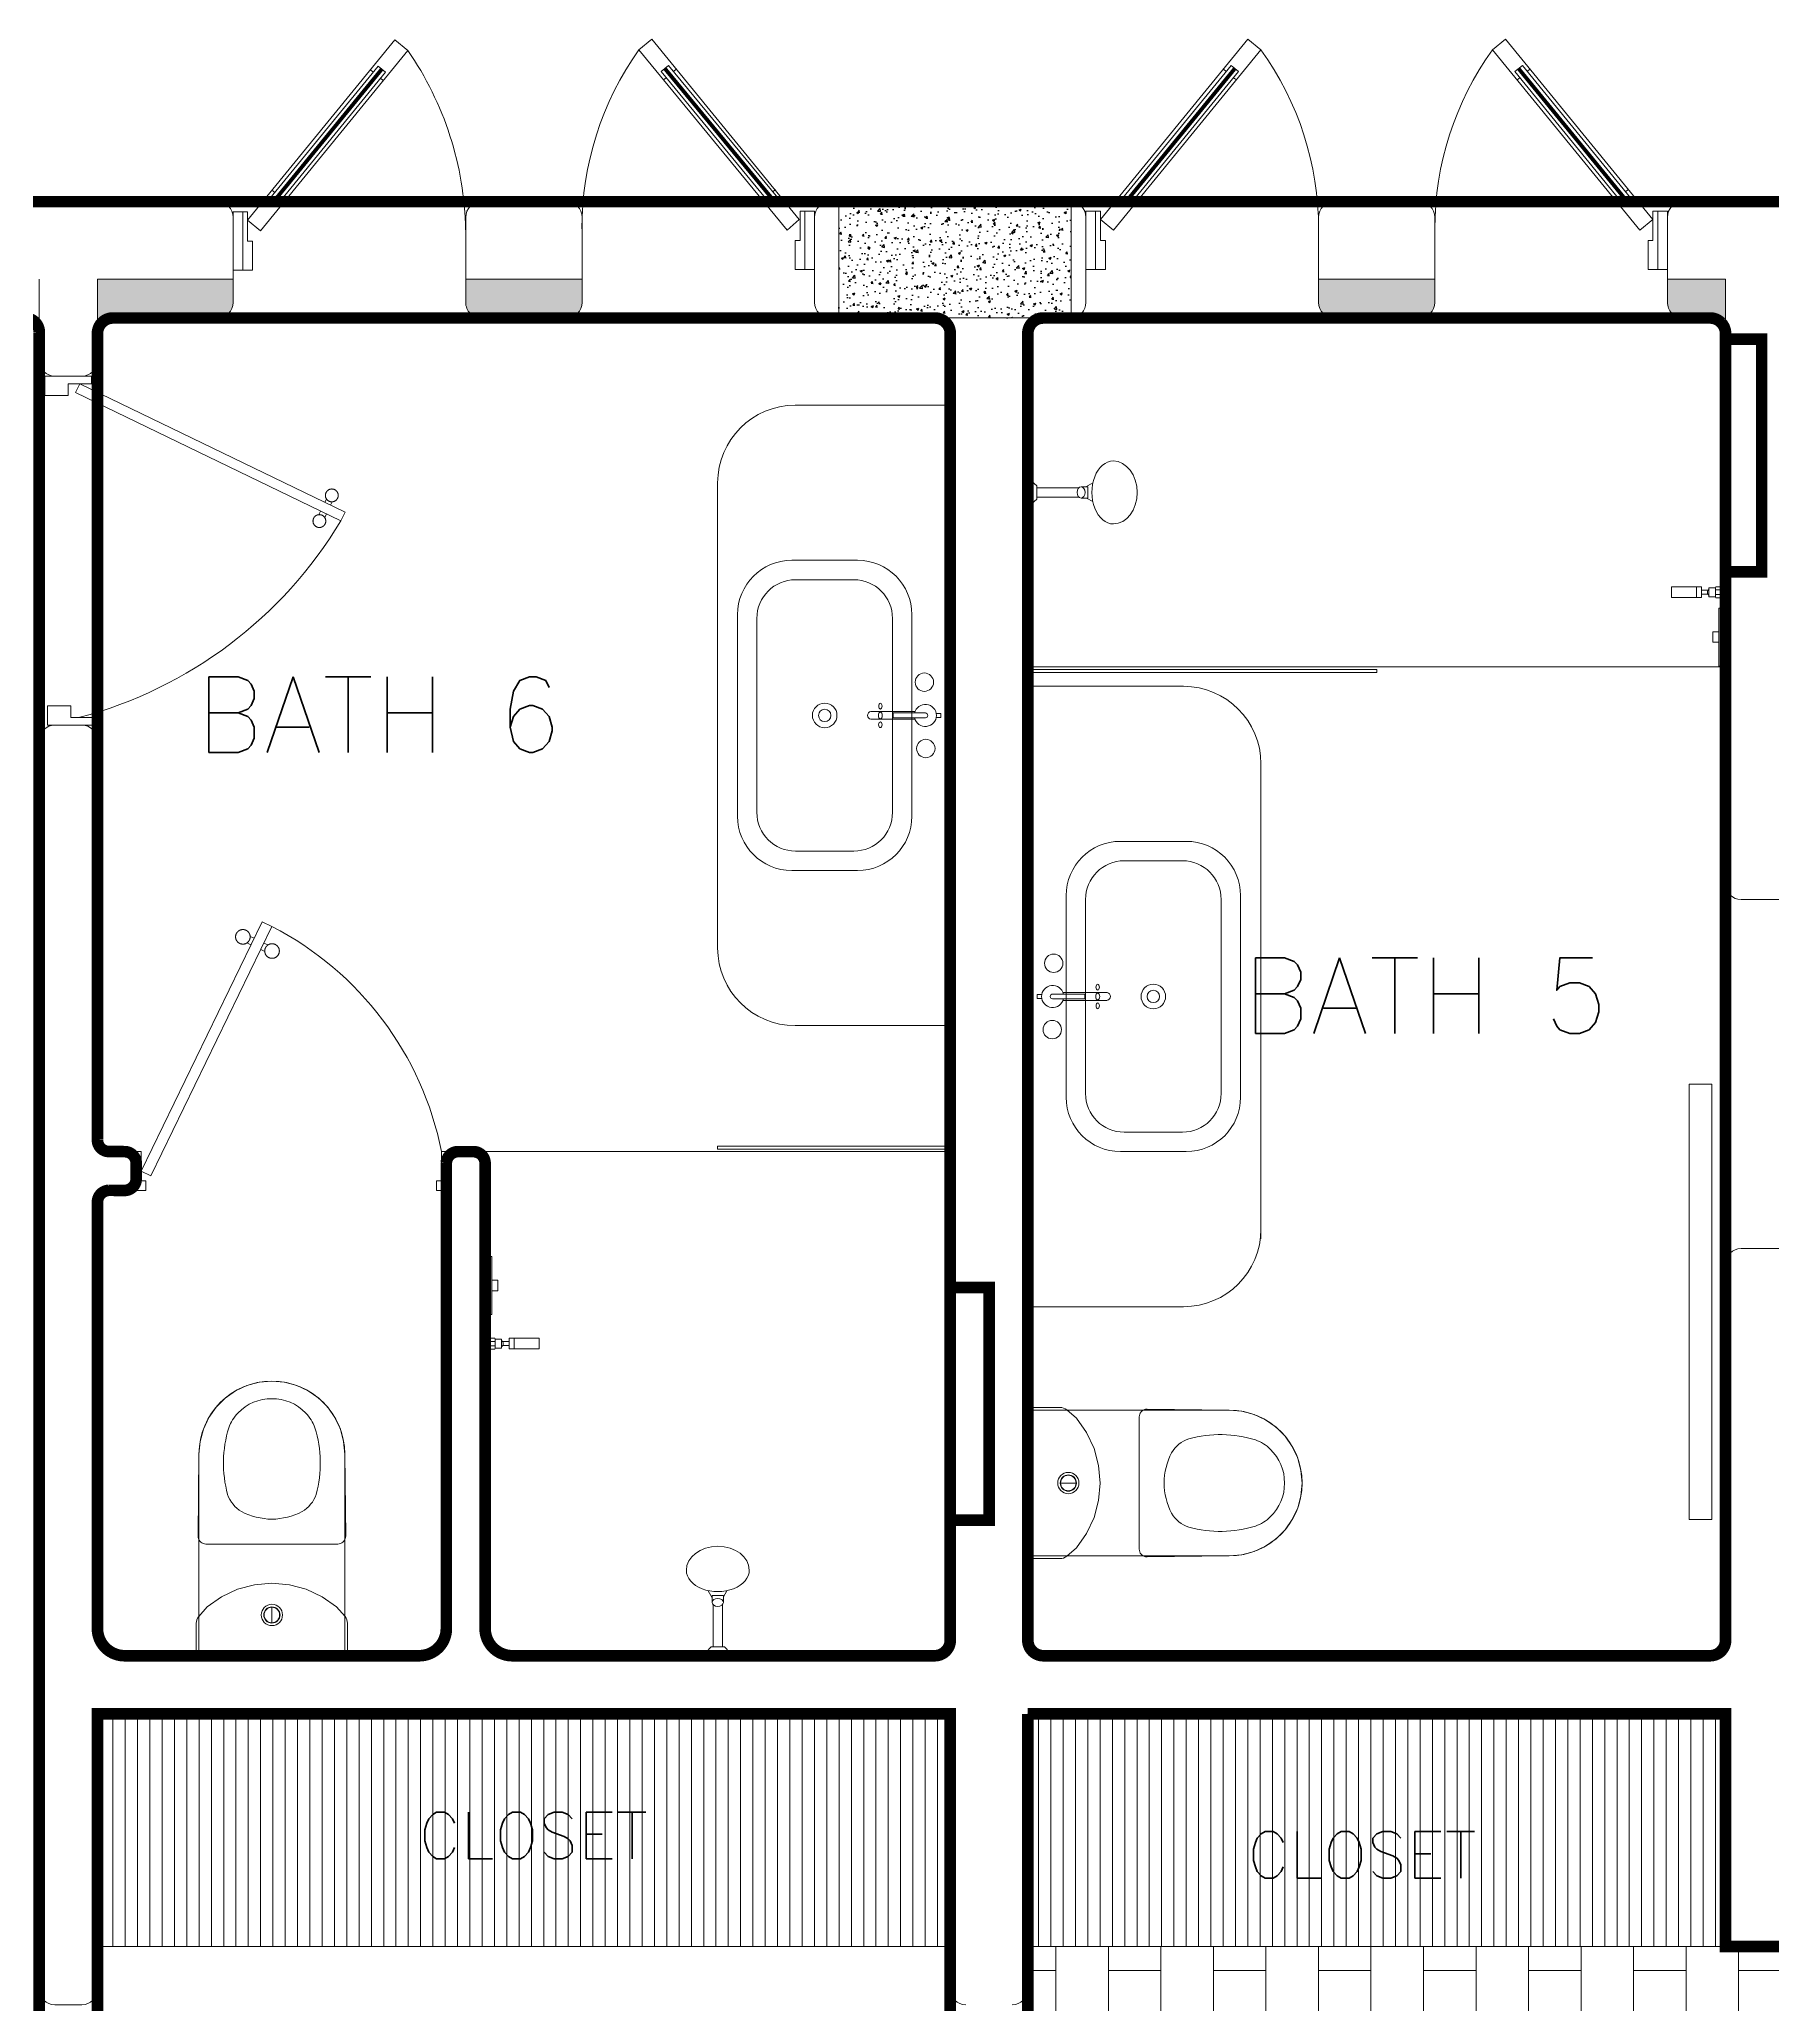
# Model space of a CAD drawing. Header units: metres. Extents: x 14 to 11050, y -346 to 476.
# Drawn here: x 131.57 to 136.04, y -200.08 to -195.01 of the extents above; entities that cross this region are included whole.
import ezdxf

# ---------------------------------------------------------------- set-up
doc = ezdxf.new("R2010")
doc.units = ezdxf.units.M
for name, pattern in [('0', [0]), ('CONTINU', [0]), ('HIDDEN2', [0.1875, 0.125, -0.0625])]:
    doc.linetypes.add(name, pattern=pattern)
doc.layers.get('0').update_dxf_attribs({"color": 250, "linetype": '0', "lineweight": 20})
for name, color, linetype, lineweight in [('A-DOOR', 35, 'Continuous', 5), ('A-WALL', 250, 'Continuous', 20), ('baños', 140, 'Continuous', 0), ('closets', 253, 'Continuous', 0), ('Columnas', 7, 'Continuous', 18), ('piscina', 131, 'Continuous', 0), ('piso', 253, 'Continuous', 0), ('SE-3', 253, 'Continuous', 5), ('textos', 7, 'Continuous', 0)]:
    doc.layers.add(name, color=color, linetype=linetype, lineweight=lineweight)
doc.layers.add('HATCH', color=8, linetype='Continuous')
doc.layers.add('hatch piso', color=253, linetype='Continuous', lineweight=0, transparency=0.7)
doc.layers.add('RELLENO SECCION', color=8, linetype='Continuous', lineweight=0, transparency=0.4)
doc.layers.add('REVESTIMIENTO EXTERIOR', color=7, linetype='Continuous', lineweight=5, true_color=0xffdebd)
doc.styles.get("Standard").update_dxf_attribs({"font": 'arial.ttf', "height": 0.1875})

# ---------------------------------------------------------------- blocks, each defined once
blk = doc.blocks.new('P90')
at = {"layer": 'A-DOOR'}
for p, q in [((-0.0476, -0.8576), (0.6364, -0.5264)), ((-0.0368, -0.88), (0.6473, -0.5489)), ((0.5843, -0.5517), (0.58, -0.5427)), ((0.5992, -0.5445), (0.5949, -0.5355)), ((0.6473, -0.5489), (0.6364, -0.5264)), ((0.5952, -0.5741), (0.5995, -0.5831)), ((0.6101, -0.5669), (0.6144, -0.5759)), ((-0.0368, -0.88), (-0.0476, -0.8576))]:
    blk.add_line(p, q, dxfattribs=at)
for points in [[(-0.06, -0.02), (-0.06, -0.05), (-0.12, -0.05), (-0.12, 0), (0, 0), (0, -0.02)], [(-0.0668, -0.88), (-0.0668, -0.85), (-0.1268, -0.85), (-0.1268, -0.9), (-0.0068, -0.9), (-0.0068, -0.88)]]:
    blk.add_lwpolyline(points, close=True, dxfattribs=at)
blk.add_arc((-0.3259, -1.105), 1.1228, 31.0139, 75.0797, dxfattribs=at)
for points in [[(0.5812, -0.5096), (0.5857, -0.5096), (0.5933, -0.5141), (0.5977, -0.5218), (0.5977, -0.5306), (0.5933, -0.5383), (0.5856, -0.5427), (0.5767, -0.5427), (0.5691, -0.5383), (0.5647, -0.5306), (0.5647, -0.5217), (0.5691, -0.514), (0.5768, -0.5096), (0.5812, -0.5096)], [(0.6133, -0.5758), (0.6177, -0.5758), (0.6254, -0.5803), (0.6298, -0.5879), (0.6298, -0.5968), (0.6253, -0.6045), (0.6176, -0.6089), (0.6088, -0.6089), (0.6011, -0.6044), (0.5967, -0.5967), (0.5967, -0.5879), (0.6011, -0.5802), (0.6088, -0.5758), (0.6133, -0.5758)]]:
    blk.add_open_spline(points, degree=2, dxfattribs=at)
blk = doc.blocks.new('A$C3685e79b')
at = {"layer": 'A-DOOR'}
for p, q in [((0.0125, 0.05), (0.3248, 0.6926)), ((0.038, 0.0376), (0.3503, 0.6802)), ((0.3248, 0.6926), (0.3503, 0.6802)), ((0.296, 0.6333), (0.2858, 0.6383)), ((0.3042, 0.6503), (0.294, 0.6552)), ((0.3215, 0.621), (0.3317, 0.616)), ((0.3297, 0.6379), (0.3399, 0.6329)), ((0.038, 0.0376), (0.0125, 0.05))]:
    blk.add_line(p, q, dxfattribs=at)
for points in [[(0, 0), (0.025, 0), (0.025, 0.025), (0.0125, 0.025), (0.0125, 0.1), (0, 0.1), (0, 0)], [(0.8, 0), (0.775, 0), (0.775, 0.025), (0.7875, 0.025), (0.7875, 0.1), (0.8, 0.1), (0.8, 0)]]:
    blk.add_lwpolyline(points, dxfattribs=at)
blk.add_arc((-0.0309, -0.0619), 0.8343, 11.1901, 62.8126, dxfattribs=at)
for points in [[(0.294, 0.6539), (0.294, 0.659), (0.289, 0.6677), (0.2802, 0.6727), (0.2702, 0.6727), (0.2614, 0.6677), (0.2564, 0.6589), (0.2564, 0.6489), (0.2614, 0.6401), (0.2702, 0.6351), (0.2803, 0.6351), (0.289, 0.6401), (0.294, 0.6489), (0.294, 0.6539)], [(0.3693, 0.6173), (0.3693, 0.6224), (0.3642, 0.6311), (0.3555, 0.6361), (0.3454, 0.6361), (0.3367, 0.6311), (0.3316, 0.6224), (0.3317, 0.6123), (0.3367, 0.6035), (0.3454, 0.5985), (0.3555, 0.5985), (0.3643, 0.6036), (0.3693, 0.6123), (0.3693, 0.6173)]]:
    blk.add_open_spline(points, degree=2, dxfattribs=at)
blk = doc.blocks.new('Caroma_ToiletSuites')
at = {"layer": 'baños'}
for p, q in [((-120.8, 664), (-144, 640.8)), ((-94, 682.8), (-120.8, 664)), ((-64.3, 696.7), (-94, 682.8)), ((-32.6, 705.1), (-64.3, 696.7)), ((0, 708), (-32.6, 705.1)), ((32.6, 705.1), (0, 708)), ((64.3, 696.7), (32.6, 705.1)), ((94, 682.8), (64.3, 696.7)), ((120.8, 664), (94, 682.8)), ((144, 640.8), (120.8, 664)), ((-162.8, 614), (-176.7, 584.3)), ((-144, 640.8), (-162.8, 614)), ((162.8, 614), (144, 640.8)), ((176.7, 584.3), (162.8, 614)), ((-176.7, 584.3), (-185.1, 552.6)), ((185.1, 552.6), (176.7, 584.3)), ((-188, 520), (-190.5, 308)), ((-185.1, 552.6), (-188, 520)), ((-188, 0), (-188, 520)), ((188, 520), (185.1, 552.6)), ((188, 520), (188, 0)), ((190.5, 308), (188, 520)), ((-190.5, 308), (-190.2, 304.5)), ((-190.2, 304.5), (-189.3, 301.2)), ((189.3, 301.2), (190.2, 304.5)), ((190.2, 304.5), (190.5, 308)), ((-189.3, 301.2), (-187.8, 298)), ((-187.8, 298), (-185.8, 295.1)), ((-185.8, 295.1), (-183.4, 292.7)), ((-183.4, 292.7), (-180.5, 290.7)), ((-180.5, 290.7), (-177.3, 289.2)), ((-177.3, 289.2), (-174, 288.3)), ((-174, 288.3), (-170.5, 288)), ((-170.5, 288), (170.5, 288)), ((170.5, 288), (174, 288.3)), ((174, 288.3), (177.3, 289.2)), ((177.3, 289.2), (180.5, 290.7)), ((180.5, 290.7), (183.4, 292.7)), ((183.4, 292.7), (185.8, 295.1)), ((185.8, 295.1), (187.8, 298)), ((187.8, 298), (189.3, 301.2)), ((-130, 152.2), (-167.1, 126.2)), ((-88.9, 171.3), (-130, 152.2)), ((-45.1, 183.1), (-88.9, 171.3)), ((0, 187), (-45.1, 183.1)), ((45.1, 183.1), (0, 187)), ((88.9, 171.3), (45.1, 183.1)), ((130, 152.2), (88.9, 171.3)), ((167.1, 126.2), (130, 152.2)), ((-167.1, 126.2), (-188.7, 100.9)), ((0, 85), (0, 125)), ((188.7, 100.9), (167.1, 126.2)), ((-194.6, 88.2), (-195, 83.5)), ((-195, 83.5), (-195, 0)), ((-193.4, 92.7), (-194.6, 88.2)), ((-191.4, 97), (-193.4, 92.7)), ((-188.7, 100.9), (-191.4, 97)), ((191.4, 97), (188.7, 100.9)), ((193.4, 92.7), (191.4, 97)), ((194.6, 88.2), (193.4, 92.7)), ((195, 83.5), (194.6, 88.2)), ((195, 0), (195, 83.5)), ((-195, 0), (195, 0)), ((188, 0), (-188, 0))]:
    blk.add_line(p, q, dxfattribs=at)
for centre, radius, start, end in [((0, 520), 188, 0, 180), ((-2.7, 547.4), 115.2, 88.6565, 137.0404), ((2.7, 547.4), 115.2, 42.9609, 91.3415), ((-18.8, 556.1), 97.6, 134.3372, 160.9897), ((18.8, 556.1), 97.6, 19.01, 45.6643), ((183, 496.7), 307.9, 162.7713, 195.2143), ((-183, 496.7), 307.9, 344.7852, 17.2286), ((-36.1, 442.4), 82.4, 198.763, 239.3582), ((36.1, 442.4), 82.4, 300.6412, 341.2351), ((2.9, 529.9), 177.9, 242.916, 269.0659), ((-2.9, 529.9), 177.9, 270.9339, 297.0836), ((0, 105), 27.5, 0, 180), ((0, 105), 27.5, 180, 0), ((0, 105), 21, 0, 180), ((0, 105), 21, 180, 0), ((0, 105), 20, 0, 180), ((0, 105), 20, 180, 0)]:
    blk.add_arc(centre, radius, start, end, dxfattribs=at)
blk = doc.blocks.new('A$C0ed3e1a4')
at = {"layer": 'baños'}
for p, q in [((0.1294, 0.051), (0.1294, 0.0295)), ((0.1356, 0.0022), (0.1356, 0.0568)), ((0.1396, 0.059), (0.1368, 0.059)), ((0.1396, 0.059), (0.1396, 0)), ((0.0645, 0.0432), (0.0645, 0.0157)), ((0.0941, 0.0346), (0.0772, 0.0346)), ((0.0941, 0.0243), (0.0772, 0.0243)), ((0.0968, 0.0175), (0.0968, 0.0413)), ((0.0968, 0.0413), (0.1137, 0.0413)), ((0.0968, 0.0175), (0.1137, 0.0175)), ((0.1137, 0.0413), (0.1137, 0.0294)), ((0.1137, 0.0354), (0.1294, 0.0354)), ((0.1137, 0.0175), (0.1137, 0.0294)), ((0.1137, 0.0235), (0.1294, 0.0235)), ((0.1294, 0.0435), (0.1148, 0.0435)), ((0.1294, 0.0154), (0.1148, 0.0154)), ((0.1294, 0.008), (0.1294, 0.0295)), ((0.1396, 0), (0.1368, 0))]:
    blk.add_line(p, q, dxfattribs=at)
blk.add_lwpolyline([(0.0772, 0.0432), (0, 0.0432), (0, 0.0157), (0.0772, 0.0157)], close=True, dxfattribs=at)
for centre, radius, start, end in [((0.1416, 0.0445), 0.0138, 115.7896, 151.6564), ((0.138, 0.0569), 0.00241, 117.9179, 181.9718), ((0.1027, 0.0294), 0.01, 125.7762, 234.2238), ((0.1193, 0.0397), 0.00586, 140.0793, 164.0924), ((0.1193, 0.0191), 0.00586, 195.9076, 219.9207), ((0.1416, 0.0145), 0.0138, 208.3436, 244.2104), ((0.138, 0.0021), 0.00241, 178.0282, 242.0821)]:
    blk.add_arc(centre, radius, start, end, dxfattribs=at)
blk = doc.blocks.new('A$C013342c3')
at = {"layer": 'baños', "linetype": 'Continuous'}
for p, q in [((0.1327, 0.0959, -0.0887), (0.1145, 0.106, -0.1376)), ((0.2731, 0.1112), (0.2592, 0.0984, -1.0732)), ((0.2775, 0.1152), (0.2731, 0.1152)), ((0.2731, 0.1152), (0.2731, 0.1112)), ((0.2731, 0.0513), (0.2731, 0.1112)), ((0.2821, 0.1176), (0.2775, 0.1176)), ((0.2775, 0.1176), (0.2775, 0.1152)), ((0.2775, 0.1152), (0.2775, 0.0473)), ((0.2821, 0.1163), (0.2821, 0.1176)), ((0.2821, 0.0462), (0.2821, 0.1163)), ((0.1305, 0.0667, -0.0849), (0.1145, 0.0578, -0.1376)), ((0.1447, 0.0959, -0.0497), (0.127, 0.0959, -0.0497)), ((0.127, 0.0959, -0.0497), (0.127, 0.0667, -0.0497)), ((0.127, 0.0667, -0.0497), (0.1446, 0.0667, -0.0497)), ((0.2591, 0.0932, -0.0114), (0.1506, 0.0931, -0.0549)), ((0.2591, 0.0693, -0.0114), (0.1506, 0.0694, -0.0549)), ((0.2592, 0.0984, -1.0732), (0.2591, 0.0932, -0.0114)), ((0.2591, 0.0932, -0.0114), (0.2591, 0.0693, -0.0113)), ((0.2592, 0.0642, -1.0732), (0.2591, 0.0693, -0.0114)), ((0.2731, 0.0513), (0.2592, 0.0642, -1.0732)), ((0.2731, 0.0473), (0.2731, 0.0513)), ((0.2775, 0.0473), (0.2731, 0.0473)), ((0.2775, 0.0449), (0.2775, 0.0473)), ((0.2821, 0.0449), (0.2775, 0.0449)), ((0.2821, 0.0462), (0.2821, 0.0449))]:
    blk.add_line(p, q, dxfattribs=at)
for ratio, start_param, end_param in [(0.757088, 3.141593, 6.283185), (0.681889, 0, 3.141593)]:
    blk.add_ellipse((0.0615, 0.0812, -0.1376), major_axis=(-0.0002, -0.0812), ratio=ratio, start_param=start_param, end_param=end_param, dxfattribs=at)
blk.add_ellipse((0.1447, 0.0813, -0.0497), major_axis=(0, -0.0146), ratio=0.718224, dxfattribs=at)
blk = doc.blocks.new('A$C160d384d')
at = {"layer": 'baños'}
for p, q in [((0.2143, 0.8), (0.3843, 0.8)), ((0.2243, 0.75), (0.3743, 0.75)), ((0.0743, 0.14), (0.0743, 0.66)), ((0.5243, 0.66), (0.5243, 0.14)), ((0.1243, 0.15), (0.1243, 0.65)), ((0.4743, 0.65), (0.4743, 0.15)), ((0.3843, 0), (0.2143, 0)), ((0.3743, 0.05), (0.2243, 0.05))]:
    blk.add_line(p, q, dxfattribs=at)
at = {"layer": 'baños', "linetype": 'Continuous'}
for p, q in [((0.0395, 0.4062, 0), (0.0395, 0.4062, 0)), ((0.0395, 0.4062, 0), (0.1223, 0.4062, 0.0004)), ((0.0661, 0.4101, 0), (0.1804, 0.4101, 0)), ((0.1223, 0.4062, 0.0004), (0.1223, 0.3939, 0.0004)), ((0.0005, 0.405, 0), (0, 0.4043, 0)), ((0, 0.4043, 0), (0, 0.3957, 0)), ((0, 0.3957, 0), (0.0005, 0.395, 0)), ((0.0114, 0.405, 0), (0.0005, 0.405, 0)), ((0.0005, 0.395, 0), (0.0114, 0.395, 0)), ((0.0395, 0.3939, 0), (0.0395, 0.3939, 0)), ((0.1804, 0.39, 0), (0.0661, 0.39, 0))]:
    blk.add_line(p, q, dxfattribs=at)
at = {"layer": 'baños', "linetype": 'Continuous', "extrusion": (1.31781e-06, -1, -8.43443e-26)}
for p, q in [((0.1223, 0.3939, 0.0004), (0.0395, 0.3939, 0)), ((0.0395, 0.3939, 0), (0.1223, 0.3939, 0.0004))]:
    blk.add_line(p, q, dxfattribs=at)
at = {"layer": 'baños', "linetype": 'Continuous'}
for centre, radius in [((0.0422, 0.4857), 0.0237), ((0.2993, 0.4), 0.0317), ((0.2993, 0.4), 0.0159), ((0.0384, 0.3146), 0.0237)]:
    blk.add_circle(centre, radius, dxfattribs=at)
at = {"layer": 'baños'}
for centre, radius, start, end in [((0.2143, 0.66), 0.14, 90, 180), ((0.3843, 0.66), 0.14, 0, 90), ((0.2243, 0.65), 0.1, 90, 180), ((0.3743, 0.65), 0.1, 0, 90), ((0.2143, 0.14), 0.14, 180, 270), ((0.2243, 0.15), 0.1, 180, 270), ((0.3743, 0.15), 0.1, 270, 360), ((0.3843, 0.14), 0.14, 270, 0)]:
    blk.add_arc(centre, radius, start, end, dxfattribs=at)
at = {"layer": 'baños', "linetype": 'Continuous'}
for centre, radius, start, end in [((0.0395, 0.4), 0.0285, 12.564, 347.4316), ((0.0398, 0.3997, 0), 0.00653, 92.8714, 177.1287), ((0.1786, 0.4001, 0), 0.0101, 359.5645, 79.3894), ((0.0398, 0.4004, 0), 0.00653, 182.8714, 267.1287), ((0.1786, 0.4, 0), 0.0101, 280.6108, 0.4357)]:
    blk.add_arc(centre, radius, start, end, dxfattribs=at)
at = {"layer": 'baños', "linetype": 'Continuous', "extrusion": (3.61622e-27, 8.43443e-26, -1)}
for centre, major_axis, ratio in [((0.1558, 0.4), (0, -0.0085), 0.599546), ((0.1557, 0.424), (0.00005, -0.0075), 0.581577), ((0.1558, 0.376), (0.00005, -0.0075), 0.581577)]:
    blk.add_ellipse(centre, major_axis=major_axis, ratio=ratio, dxfattribs=at)
at = {"layer": 'baños', "linetype": 'Continuous', "flags": 8}
for tag, p in [('TRADENAME', (0.1887, 0.4, 0)), ('MODELNUMBER', (0.1887, 0.4, 0)), ('MATERIAL', (0.1888, 0.4, 0)), ('PRODUCT', (0.1888, 0.4, 0))]:
    blk.add_attdef(tag, p, '', height=0.0000254, rotation=270.0001, dxfattribs=at)
at = {"layer": 'baños', "linetype": 'Continuous'}
for tag, p in [('MATERIAL', (0.299, 0.3999)), ('PRODUCT', (0.299, 0.3999)), ('TRADENAME', (0.2991, 0.3999)), ('MODELNUMBER', (0.2991, 0.3999))]:
    blk.add_attdef(tag, p, '', height=0.0000254, rotation=90.0001, dxfattribs=at)
blk = doc.blocks.new('PL BASE 1N NASAS 09')
at = {"layer": 'closets', "transparency": 33554687}
h = blk.add_hatch(dxfattribs=at)
h.set_pattern_fill('LINE', color=256, scale=0.01, angle=90)
h.set_pattern_definition([(90, (85.973437, 55.724378), (-0.03175, 2e-18), [])])
h.paths.add_polyline_path([(-108.9329, -39.1497), (-108.9329, -39.7497)], flags=0)
h.paths.add_polyline_path([(-107.8863, -39.1497), (-107.8863, -39.7497), (-110.0811, -39.7497), (-110.0811, -39.1497)])
h = blk.add_hatch(dxfattribs=at)
h.set_pattern_fill('LINE', color=256, scale=0.01, angle=90)
h.set_pattern_definition([(90, (87.98024, 55.724378), (-0.03175, 2e-18), [])])
h.paths.add_polyline_path([(-106.9261, -39.161), (-106.9261, -39.7497)], flags=16)
h.paths.add_polyline_path([(-105.881, -39.1497), (-105.881, -39.7497), (-107.6815, -39.7497), (-107.6815, -39.1497)])
at = {"layer": 'HATCH'}
h = blk.add_hatch(dxfattribs=at)
h.set_pattern_fill('AR-CONC', color=256, scale=0.00032)
h.paths.add_polyline_path([(-108.1688, -35.2497), (-108.1688, -35.5497), (-107.5688, -35.5497), (-107.5688, -35.2497)])
at = {"layer": 'RELLENO SECCION', "true_color": 0xc7c8ca}
h = blk.add_hatch(color=9, dxfattribs=at)
h.dxf.hatch_style = 1
h.paths.add_polyline_path([(-109.1311, -35.4497), (-109.1311, -35.5097, 0.414213), (-109.0911, -35.5497), (-108.871, -35.5497), (-108.871, -35.5497, 0.413894), (-108.831, -35.5097), (-108.831, -35.4497)])
h.paths.add_polyline_path([(-110.0811, -35.4497), (-110.0811, -35.5897, -0.414214), (-110.0411, -35.5497), (-109.771, -35.5497, 0.41363), (-109.7311, -35.5097), (-109.7311, -35.4497)])
h = blk.add_hatch(color=9, dxfattribs=at)
h.dxf.hatch_style = 1
h.paths.add_polyline_path([(-106.9311, -35.4497), (-106.9311, -35.5097, 0.414213), (-106.8911, -35.5497), (-106.671, -35.5497, 0.414214), (-106.631, -35.5097), (-106.631, -35.4497)])
h = blk.add_hatch(color=9, dxfattribs=at)
h.dxf.hatch_style = 1
edge = h.paths.add_edge_path()
edge.add_line((-105.881, -35.4497), (-106.031, -35.4497))
edge.add_line((-106.031, -35.4497), (-106.031, -35.5088))
edge.add_arc((-105.991, -35.5097), 0.04, 178.6417, 270)
edge.add_line((-105.991, -35.5497), (-105.921, -35.5497))
edge.add_arc((-105.921, -35.5897), 0.04, 1.9392, 90, ccw=False)
edge.add_line((-105.881, -35.5884), (-105.881, -35.4497))
at = {"layer": 'A-DOOR', "extrusion": (0, 0, -1)}
for p, q in [((-109.3699, -34.9157), (-109.3769, -34.91)), ((-108.5949, -34.9142), (-108.5879, -34.9085)), ((-107.1694, -34.9142), (-107.1764, -34.9085)), ((-106.3926, -34.9142), (-106.3857, -34.9085)), ((-109.3506, -34.9315), (-109.3436, -34.9372)), ((-108.6142, -34.93), (-108.6212, -34.9357)), ((-107.1501, -34.93), (-107.1431, -34.9357)), ((-106.412, -34.93), (-106.419, -34.9357)), ((-109.6238, -35.2259), (-109.6308, -35.2203)), ((-108.3388, -35.2244), (-108.3318, -35.2187)), ((-106.1392, -35.2244), (-106.1322, -35.2187)), ((-109.6045, -35.2418), (-109.5975, -35.2475)), ((-108.3581, -35.2402), (-108.3651, -35.2459)), ((-106.1586, -35.2402), (-106.1655, -35.2459))]:
    blk.add_line(p, q, dxfattribs=at)
for points in [[(109.6936, -35.2977), (109.3136, -34.8326), (109.2803, -34.8598), (109.6603, -35.3249)], [(108.2712, -35.2961), (108.6512, -34.831), (108.6844, -34.8582), (108.3018, -35.3233)], [(107.4931, -35.2961), (107.1131, -34.831), (107.0799, -34.8582), (107.4603, -35.3233)], [(106.069, -35.2961), (106.4489, -34.831), (106.4822, -34.8582), (106.1018, -35.3233)], [(109.3379, -34.916), (109.6167, -35.2573), (109.636, -35.2414), (109.3573, -34.9002)], [(108.6269, -34.9145), (108.3455, -35.2557), (108.3261, -35.2399), (108.6075, -34.8987)], [(107.1374, -34.9145), (107.4162, -35.2557), (107.4355, -35.2399), (107.1568, -34.8987)], [(106.4247, -34.9145), (106.1459, -35.2557), (106.1266, -35.2399), (106.4053, -34.8987)]]:
    blk.add_lwpolyline(points, close=True, dxfattribs=at)
at = {"layer": 'A-DOOR'}
for points in [[(-109.7061, -35.2763), (-109.7311, -35.2763), (-109.7311, -35.4263), (-109.7061, -35.4263)], [(-109.6811, -35.4263), (-109.6811, -35.3513), (-109.6936, -35.3513), (-109.6936, -35.2763), (-109.7061, -35.2763), (-109.7061, -35.4263)], [(-108.2811, -35.4247), (-108.2811, -35.3497), (-108.2685, -35.3497), (-108.2685, -35.2747), (-108.256, -35.2747), (-108.256, -35.4247)], [(-108.256, -35.2747), (-108.2311, -35.2747), (-108.2311, -35.4247), (-108.256, -35.4247)], [(-107.5061, -35.2747), (-107.531, -35.2747), (-107.531, -35.4247), (-107.5061, -35.4247)], [(-107.481, -35.4247), (-107.481, -35.3497), (-107.4936, -35.3497), (-107.4936, -35.2747), (-107.5061, -35.2747), (-107.5061, -35.4247)], [(-106.081, -35.4247), (-106.081, -35.3497), (-106.0685, -35.3497), (-106.0685, -35.2747), (-106.056, -35.2747), (-106.056, -35.4247)], [(-106.056, -35.2747), (-106.031, -35.2747), (-106.031, -35.4247), (-106.056, -35.4247)], [(-105.9753, -37.5261), (-105.9165, -37.5261), (-105.9165, -38.6483), (-105.9753, -38.6483)]]:
    blk.add_lwpolyline(points, close=True, dxfattribs=at)
at = {"layer": 'A-DOOR', "extrusion": (0, 0, -1)}
for centre, radius, start, end in [((109.9717, -35.3382), 0.8407, 145.3159, 178.8974), ((108.039, -35.3174), 0.7921, 359.8307, 35.4269), ((107.7158, -35.318), 0.7848, 144.1342, 180.1237), ((105.8463, -35.318), 0.7848, 359.8764, 35.8659)]:
    blk.add_arc(centre, radius, start, end, dxfattribs=at)
at = {"layer": 'A-WALL'}
for p, q in [((-110.6411, -35.2497), (-109.7711, -35.2497)), ((-109.0911, -35.2497), (-108.871, -35.2497)), ((-108.1911, -35.2497), (-107.5711, -35.2497)), ((-106.8911, -35.2497), (-106.671, -35.2497)), ((-105.991, -35.2497), (-104.821, -35.2497)), ((-109.7311, -35.5097), (-109.7311, -35.2897)), ((-109.1311, -35.2897), (-109.1311, -35.5097)), ((-108.831, -35.2897), (-108.831, -35.5097)), ((-108.2311, -35.5097), (-108.2311, -35.2897)), ((-107.5311, -35.4097), (-107.5311, -35.2897)), ((-107.5311, -35.2897), (-107.5311, -35.5098)), ((-106.9311, -35.2897), (-106.9311, -35.4097)), ((-106.631, -35.2897), (-106.631, -35.4097)), ((-106.031, -35.5088), (-106.031, -35.2897)), ((-106.9311, -35.4097), (-106.9311, -35.5097)), ((-106.631, -35.4097), (-106.631, -35.5097)), ((-110.2311, -35.4497), (-110.2311, -35.6597)), ((-110.0811, -35.4497), (-109.7311, -35.4497)), ((-110.0811, -35.4497), (-110.0811, -35.6597)), ((-109.1311, -35.4497), (-108.831, -35.4497)), ((-106.9311, -35.4497), (-106.631, -35.4497)), ((-106.031, -35.4497), (-105.881, -35.4497)), ((-105.881, -35.4497), (-105.881, -35.5997)), ((-110.0411, -35.5497), (-109.771, -35.5497)), ((-109.0911, -35.5497), (-108.871, -35.5497)), ((-109.0009, -35.5497), (-108.871, -35.5497)), ((-108.1911, -35.5497), (-108.1688, -35.5497)), ((-106.8911, -35.5497), (-106.671, -35.5497)), ((-105.991, -35.5497), (-105.921, -35.5497)), ((-107.8811, -35.5897), (-107.8811, -37.5897)), ((-107.6811, -35.5897), (-107.6811, -38.9597)), ((-105.881, -35.5884), (-105.881, -37.0097)), ((-110.1211, -35.6997), (-110.1911, -35.6997)), ((-110.2311, -39.8597), (-110.2311, -36.6397)), ((-110.1211, -36.5997), (-110.1911, -36.5997)), ((-110.0811, -36.6397), (-110.0811, -37.6597)), ((-105.841, -37.0497), (-105.731, -37.0497)), ((-107.8811, -37.5897), (-107.8811, -38.9597)), ((-110.0111, -37.6997), (-110.0411, -37.6997)), ((-109.1111, -37.6997), (-109.1511, -37.6997)), ((-109.9811, -37.7295), (-109.9811, -37.7695)), ((-109.1811, -37.7297), (-109.1811, -38.9597)), ((-109.0811, -37.7297), (-109.0811, -38.9597)), ((-110.0111, -37.7997), (-110.0411, -37.7997)), ((-110.0811, -37.8397), (-110.0811, -38.9597)), ((-105.841, -37.9497), (-105.731, -37.9497)), ((-105.881, -37.9897), (-105.881, -38.9597)), ((-109.2211, -38.9997), (-110.0411, -38.9997)), ((-107.9211, -38.9997), (-109.0411, -38.9997)), ((-107.6411, -38.9997), (-105.921, -38.9997)), ((-110.0811, -39.8597), (-110.0811, -39.1497)), ((-110.0811, -39.1497), (-107.8811, -39.1497)), ((-107.8811, -39.1497), (-107.8811, -39.8597)), ((-107.6811, -39.1497), (-105.881, -39.1497)), ((-107.6811, -39.1497), (-107.6811, -39.8597)), ((-105.881, -39.7497), (-105.881, -39.1497)), ((-105.881, -39.4497), (-105.881, -39.5497)), ((-104.971, -39.7497), (-105.8815, -39.7497)), ((-110.1211, -39.8997), (-110.1911, -39.8997))]:
    blk.add_line(p, q, dxfattribs=at)
at = {"layer": 'A-WALL', "linetype": 'HIDDEN2'}
for p, q in [((-105.781, -35.5997), (-105.881, -35.5997)), ((-105.781, -35.5997), (-105.781, -36.1997)), ((-105.781, -36.1997), (-105.881, -36.1997)), ((-107.7811, -38.0497), (-107.8811, -38.0497)), ((-107.7811, -38.0497), (-107.7811, -38.6497)), ((-107.7811, -38.6497), (-107.8811, -38.6497))]:
    blk.add_line(p, q, dxfattribs=at)
at = {"layer": 'A-WALL'}
for centre, radius, start, end in [((-109.7711, -35.2897), 0.04, 0, 90), ((-109.0911, -35.2897), 0.04, 90, 180), ((-108.871, -35.2897), 0.04, 0, 90), ((-108.1911, -35.2897), 0.04, 90, 180), ((-107.5711, -35.2897), 0.04, 360, 90), ((-106.8911, -35.2897), 0.04, 90, 180), ((-106.671, -35.2897), 0.04, 0, 90), ((-105.991, -35.2897), 0.04, 90, 180), ((-109.7711, -35.5097), 0.04, 270, 0), ((-109.0911, -35.5097), 0.04, 179.9713, 270), ((-108.871, -35.5097), 0.04, 270, 0), ((-108.1911, -35.5097), 0.04, 180, 270), ((-107.5711, -35.5098), 0.04, 273.2982, 360), ((-106.8911, -35.5097), 0.04, 180, 270), ((-106.671, -35.5097), 0.04, 270, 0), ((-105.991, -35.5097), 0.04, 178.6417, 269.9887), ((-110.0411, -35.5897), 0.04, 90, 180), ((-107.9211, -35.5897), 0.04, 0, 90), ((-107.6411, -35.5897), 0.04, 90, 180), ((-105.921, -35.5897), 0.04, 0, 90), ((-110.1911, -35.6597), 0.04, 180, 270), ((-110.1211, -35.6597), 0.04, 270, 0), ((-110.1911, -36.6397), 0.04, 90, 180), ((-110.1211, -36.6397), 0.04, 0, 90), ((-105.841, -37.0097), 0.04, 180, 270), ((-110.0411, -37.6597), 0.04, 180, 270), ((-110.0111, -37.7297), 0.03, 0.3995, 89.9991), ((-109.1511, -37.7297), 0.03, 90, 180), ((-109.1111, -37.7297), 0.03, 0, 90), ((-110.0411, -37.8397), 0.04, 90, 180), ((-110.0111, -37.7697), 0.03, 270.0009, 0.3953), ((-105.841, -37.9897), 0.04, 90, 180), ((-110.0411, -38.9597), 0.04, 180, 270), ((-109.2211, -38.9597), 0.04, 270, 0), ((-109.0411, -38.9597), 0.04, 180, 270), ((-107.9211, -38.9597), 0.04, 270, 0), ((-107.6411, -38.9597), 0.04, 180, 270), ((-105.921, -38.9597), 0.04, 270, 360), ((-110.1911, -39.8597), 0.04, 180, 270), ((-110.1211, -39.8597), 0.04, 270, 0), ((-107.8411, -39.8597), 0.04, 180, 270), ((-107.7211, -39.8597), 0.04, 270, 360)]:
    blk.add_arc(centre, radius, start, end, dxfattribs=at)
at = {"layer": 'baños'}
for p, q in [((-108.2811, -35.7747, 0), (-107.8811, -35.7747, 0)), ((-108.4811, -35.9747, 0), (-108.4811, -37.1747, 0)), ((-105.8815, -36.4497), (-107.6811, -36.4497)), ((-107.2795, -36.4997), (-107.6795, -36.4997)), ((-107.0795, -37.9247), (-107.0795, -36.6997)), ((-108.2811, -37.3747, 0), (-107.8811, -37.3747, 0)), ((-109.1111, -37.6997), (-107.8811, -37.6997)), ((-107.2795, -38.0997), (-107.6795, -38.0997))]:
    blk.add_line(p, q, dxfattribs=at)
for points in [[(-105.881, -36.2978), (-105.8984, -36.2978), (-105.8984, -36.4478), (-105.881, -36.4478)], [(-105.8984, -36.3595), (-105.9142, -36.3595), (-105.9142, -36.3862), (-105.8984, -36.3862)], [(-107.6811, -36.4643), (-106.7811, -36.4643), (-106.7811, -36.4565), (-107.6811, -36.4565)], [(-107.8811, -37.6856), (-108.4811, -37.6856), (-108.4811, -37.6934), (-107.8811, -37.6934)], [(-109.0811, -38.12), (-109.0637, -38.12), (-109.0637, -37.97), (-109.0811, -37.97)], [(-109.0637, -38.0584), (-109.0479, -38.0584), (-109.0479, -38.0316), (-109.0637, -38.0316)]]:
    blk.add_lwpolyline(points, close=True, dxfattribs=at)
for centre, start, end in [((-108.2811, -35.9747, 0), 90, 180), ((-107.2795, -36.6997), 0, 90), ((-108.2811, -37.1747, 0), 180, 270), ((-107.2795, -37.8997), 270, 0)]:
    blk.add_arc(centre, 0.2, start, end, dxfattribs=at)
at = {"layer": 'closets', "transparency": 33554687}
for p, q in [((-110.0811, -39.7497), (-107.8863, -39.7497)), ((-107.6815, -39.7497), (-105.8815, -39.7497))]:
    blk.add_line(p, q, dxfattribs=at)
at = {"layer": 'Columnas'}
blk.add_lwpolyline([(-108.1688, -35.2497), (-108.1688, -35.5497), (-107.5688, -35.5497), (-107.5688, -35.2497)], close=True, dxfattribs=at)
at = {"layer": 'piscina', "extrusion": (0, 0, -1), "const_width": 0.01}
for points in [[(109.3476, -34.9081), (109.6263, -35.2493)], [(108.6172, -34.9066), (108.3358, -35.2478)], [(107.1471, -34.9066), (107.4259, -35.2478)], [(106.415, -34.9066), (106.1362, -35.2478)]]:
    blk.add_lwpolyline(points, dxfattribs=at)
at = {"layer": 'piso'}
for p, q in [((-109.0911, -35.2497), (-109.7711, -35.2497)), ((-108.1911, -35.2497), (-108.871, -35.2497)), ((-106.8911, -35.2497), (-107.5711, -35.2497)), ((-105.991, -35.2497), (-106.671, -35.2497)), ((-107.6811, -39.8597), (-107.6811, -40.8897))]:
    blk.add_line(p, q, dxfattribs=at)
at = {"color": 1}
ref = blk.add_blockref('A$C160d384d', (-107.9057, -36.9747, 0), dxfattribs=dict(at, xscale=-1))
ref.add_attrib('MATERIAL', 'VITREOUS CHINA', (-108.2047, -36.5745, 0), dxfattribs={"layer": 'baños', "linetype": 'Continuous', "height": 0.0000254, "rotation": 269.9999})
ref.add_attrib('PRODUCT', 'BATHROOM SINK', (-108.2047, -36.5745, 0), dxfattribs={"layer": 'baños', "linetype": 'Continuous', "height": 0.0000254, "rotation": 269.9999})
ref.add_attrib('TRADENAME', 'VOX', (-108.2047, -36.5748, 0), dxfattribs={"layer": 'baños', "linetype": 'Continuous', "height": 0.0000254, "rotation": 269.9999})
ref.add_attrib('MODELNUMBER', 'K-5373', (-108.2048, -36.5747, 0), dxfattribs={"layer": 'baños', "linetype": 'Continuous', "height": 0.0000254, "rotation": 269.9999})
ref.add_attrib('MATERIAL', 'BRASS', (-108.0945, -36.5748, 0), dxfattribs={"layer": 'baños', "linetype": 'Continuous', "height": 0.0000254, "rotation": 89.9999})
ref.add_attrib('PRODUCT', 'FAUCETS', (-108.0944, -36.5748, 0), dxfattribs={"layer": 'baños', "linetype": 'Continuous', "height": 0.0000254, "rotation": 89.9999})
ref.add_attrib('TRADENAME', 'PURIST', (-108.0944, -36.5748, 0), dxfattribs={"layer": 'baños', "linetype": 'Continuous', "height": 0.0000254, "rotation": 89.9999})
ref.add_attrib('MODELNUMBER', 'K-14404-4A', (-108.0943, -36.5749, 0), dxfattribs={"layer": 'baños', "linetype": 'Continuous', "height": 0.0000254, "rotation": 89.9999})
ref = blk.add_blockref('A$C160d384d', (-107.6565, -37.6996), dxfattribs=at)
ref.add_attrib('MATERIAL', 'VITREOUS CHINA', (-107.3575, -37.2997), dxfattribs={"layer": 'baños', "linetype": 'Continuous', "height": 0.0000254, "rotation": 90.0001})
ref.add_attrib('PRODUCT', 'BATHROOM SINK', (-107.3574, -37.2997), dxfattribs={"layer": 'baños', "linetype": 'Continuous', "height": 0.0000254, "rotation": 90.0001})
ref.add_attrib('TRADENAME', 'VOX', (-107.3574, -37.2997), dxfattribs={"layer": 'baños', "linetype": 'Continuous', "height": 0.0000254, "rotation": 90.0001})
ref.add_attrib('MODELNUMBER', 'K-5373', (-107.3574, -37.2997), dxfattribs={"layer": 'baños', "linetype": 'Continuous', "height": 0.0000254, "rotation": 90.0001})
ref.add_attrib('MATERIAL', 'BRASS', (-107.4677, -37.2996, 0), dxfattribs={"layer": 'baños', "linetype": 'Continuous', "height": 0.0000254, "rotation": 270.0001})
ref.add_attrib('PRODUCT', 'FAUCETS', (-107.4677, -37.2996, 0), dxfattribs={"layer": 'baños', "linetype": 'Continuous', "height": 0.0000254, "rotation": 270.0001})
ref.add_attrib('TRADENAME', 'PURIST', (-107.4678, -37.2996, 0), dxfattribs={"layer": 'baños', "linetype": 'Continuous', "height": 0.0000254, "rotation": 270.0001})
ref.add_attrib('MODELNUMBER', 'K-14404-4A', (-107.4678, -37.2996, 0), dxfattribs={"layer": 'baños', "linetype": 'Continuous', "height": 0.0000254, "rotation": 270.0001})
blk.add_blockref('A$C3685e79b', (-109.9811, -37.7997), dxfattribs=at)
at = {"layer": 'A-DOOR', "xscale": -1, "rotation": 180}
blk.add_blockref('P90', (-110.0897, -36.5997), dxfattribs=at)
at = {"layer": 'baños', "linetype": 'CONTINU', "xscale": -1}
blk.add_blockref('A$C013342c3', (-107.3989, -36.081), dxfattribs=at)
at = {"layer": 'baños'}
blk.add_blockref('A$C0ed3e1a4', (-106.0206, -36.2866), dxfattribs=at)
at = {"layer": 'baños', "rotation": 180}
blk.add_blockref('A$C0ed3e1a4', (-108.9415, -38.1655), dxfattribs=at)
at = {"layer": 'baños', "xscale": -0.000999999934791, "yscale": 0.000999999934791}
blk.add_blockref('Caroma_ToiletSuites', (-109.6311, -38.9997), dxfattribs=at)
at = {"layer": 'baños', "xscale": -0.000999999934791, "yscale": 0.000999999934791, "rotation": 270}
blk.add_blockref('Caroma_ToiletSuites', (-107.6815, -38.5544), dxfattribs=at)
at = {"layer": 'baños', "linetype": 'CONTINU', "xscale": -1, "rotation": 90}
blk.add_blockref('A$C013342c3', (-108.3995, -38.7176), dxfattribs=at)
at = {"layer": 'baños', "linetype": 'Continuous'}
for tag, p in [('MODELNUMBER', (-121.6562, -54.8273)), ('TRADENAME', (-121.6562, -54.8273)), ('PRODUCT', (-121.6562, -54.8274)), ('MATERIAL', (-121.6562, -54.8274))]:
    blk.add_attdef(tag, p, '', height=0.0000254, rotation=359.9999, dxfattribs=at)
at = {"layer": 'textos', "width": 3.404877}
for s, insert, char_height, attachment_point in [('{\\Fromans|c0; BATH 6}', (-109.9607, -36.6702), 0.195, 7), ('{\\Fromans|c0; BATH 5}', (-107.261, -37.3948), 0.195, 7), ('\\pxqc;{\\Fromans|c0;\\H0.8x;CLOSET\\H1.25x; }', (-107.2541, -39.5232), 0.15, 9), ('\\pxqc;{\\Fromans|c0;\\H0.8x;CLOSET\\H1.25x; }', (-105.1165, -39.5732), 0.15, 9)]:
    blk.add_mtext(s, dxfattribs=dict(at, insert=insert, char_height=char_height, attachment_point=attachment_point))
blk = doc.blocks.new('PL MUEBLES 1N NASAS 09')
at = {"layer": 'hatch piso'}
h = blk.add_hatch(dxfattribs=at)
h.set_pattern_fill('AR-BRSTD', color=256, scale=0.002, angle=-90)
h.set_pattern_definition([(270, (-8.74588, 232.01007), (0.1354836, -2e-17), []), (0, (-8.74588, 232.01007), (0.1354836, 0.2032), [0.1354836, -0.1354836])])
edge = h.paths.add_edge_path()
edge.add_line((62.3305, 47.2036), (63.1905, 47.2036))
edge.add_arc((63.1905, 47.2436), 0.04, 270, 360)
edge.add_line((63.2305, 47.2436), (63.2305, 48.4136))
edge.add_arc((63.189, 48.413), 0.0415, 0.8553, 101.8251)
edge.add_line((63.1805, 48.4536), (54.5805, 48.4536))
edge.add_line((54.5805, 48.4536), (54.5805, 46.9536))
edge.add_line((54.5805, 46.9536), (55.7774, 46.9536))
edge.add_arc((55.8749, 47.0236), 0.12, 180, 215.6853, ccw=False)
edge.add_line((55.7549, 47.0236), (55.7549, 47.1336))
edge.add_arc((55.8749, 47.1336), 0.12, 89.7148, 179.9994, ccw=False)
edge.add_line((55.8755, 47.2536), (55.9865, 47.2536))
edge.add_arc((55.9849, 47.1336), 0.12, 0, 89.2136, ccw=False)
edge.add_line((56.1049, 47.1336), (56.1049, 47.0236))
edge.add_arc((55.9849, 47.0236), 0.12, -35.6853, 0, ccw=False)
edge.add_line((56.0823, 46.9536), (58.9774, 46.9536))
edge.add_arc((59.0749, 47.0236), 0.12, 180, 215.6853, ccw=False)
edge.add_line((58.9549, 47.0236), (58.9549, 47.1336))
edge.add_arc((59.0749, 47.1336), 0.12, 90, 180, ccw=False)
edge.add_line((59.0749, 47.2536), (59.1849, 47.2536))
edge.add_arc((59.1857, 47.1344), 0.1191, 3.2354, 90.3875, ccw=False)
edge.add_line((59.3046, 47.1412), (59.3049, 47.0236))
edge.add_arc((59.1849, 47.0236), 0.12, 270.357, 360, ccw=False)
edge.add_line((59.1856, 46.9036), (59.0749, 46.9036))
edge.add_arc((59.0749, 47.0236), 0.12, 248.2844, 270, ccw=False)
edge.add_line((59.0305, 46.9121), (59.0305, 45.0351))
edge.add_arc((59.0755, 44.9239), 0.12, 90, 112.0243, ccw=False)
edge.add_line((59.0755, 45.0439), (59.1855, 45.0439))
edge.add_arc((59.1855, 44.9239), 0.12, -0.017, 90.017, ccw=False)
edge.add_line((59.3055, 44.9239), (59.3055, 44.8084))
edge.add_arc((59.1854, 44.8141), 0.1202, 270.0384, 357.2745, ccw=False)
edge.add_line((59.1855, 44.6939), (59.0755, 44.6939))
edge.add_arc((59.0755, 44.8139), 0.12, 247.9757, 270, ccw=False)
edge.add_line((59.0305, 44.7026), (59.0305, 41.2351))
edge.add_arc((59.0755, 41.1239), 0.12, 90, 112.0243, ccw=False)
edge.add_line((59.0755, 41.2439), (59.1855, 41.2439))
edge.add_arc((59.1855, 41.1239), 0.12, 0, 90, ccw=False)
edge.add_line((59.3055, 41.1239), (59.3055, 41.0139))
edge.add_arc((59.1855, 41.0139), 0.12, 270, 360, ccw=False)
edge.add_line((59.1855, 40.8939), (59.0755, 40.8939))
edge.add_arc((59.0755, 41.0139), 0.12, 180, 270, ccw=False)
edge.add_line((58.9555, 41.0139), (58.9555, 41.1239))
edge.add_arc((59.0755, 41.1239), 0.12, 165.6898, 180, ccw=False)
edge.add_line((58.9592, 41.1535), (56.0988, 41.1535))
edge.add_arc((55.9819, 41.1132), 0.1236, -2.1503, 19.0559, ccw=False)
edge.add_line((56.1055, 41.1085), (56.1055, 41.004))
edge.add_arc((55.9855, 41.004), 0.12, 270, 360, ccw=False)
edge.add_line((55.9855, 40.884), (55.8755, 40.884))
edge.add_arc((55.8755, 41.004), 0.12, 180, 270, ccw=False)
edge.add_line((55.7555, 41.004), (55.7555, 41.114))
edge.add_arc((55.8755, 41.114), 0.12, 160.7818, 180, ccw=False)
edge.add_line((55.7622, 41.1535), (50.4939, 41.1535))
edge.add_arc((50.3827, 41.1085), 0.12, 0, 22.0243, ccw=False)
edge.add_line((50.5027, 41.1085), (50.5027, 40.9985))
edge.add_arc((50.3827, 40.9985), 0.12, 270, 360, ccw=False)
edge.add_line((50.3827, 40.8785), (50.2727, 40.8785))
edge.add_arc((50.2727, 40.9985), 0.12, 180, 270, ccw=False)
edge.add_line((50.1527, 40.9985), (50.1527, 41.1085))
edge.add_arc((50.2727, 41.1085), 0.12, 157.9757, 180, ccw=False)
edge.add_line((50.1614, 41.1535), (46.4305, 41.1535))
edge.add_line((46.4305, 41.1535), (46.4305, 40.9535))
edge.add_line((46.4305, 40.9535), (44.3305, 40.9535))
edge.add_line((44.3305, 40.9535), (44.3305, 39.3936))
edge.add_arc((44.3705, 39.3936), 0.04, 180, 270)
edge.add_line((44.3705, 39.3536), (47.8305, 39.3536))
edge.add_line((47.8305, 39.3536), (47.8305, 38.9536))
edge.add_line((47.8305, 38.9536), (62.3305, 38.9536))
edge.add_line((62.3305, 38.9536), (62.3305, 47.2036))
at = {"layer": 'baños'}
blk.add_blockref('PL BASE 1N NASAS 09', (162.2615, 88.2033), dxfattribs=at)

msp = doc.modelspace()

# ---------------------------------------------------------------- linework, layer by layer
at = {"layer": 'REVESTIMIENTO EXTERIOR', "const_width": 0.03}
for points in [[(143.7481, -195.4312), (126.8071, -195.4312, 0.414214), (126.7671, -195.4712), (126.7671, -195.5912, 0.414214), (126.8071, -195.6312)], [(125.9271, -207.4312), (125.8971, -207.4312), (123.9071, -207.4312, 0.414214), (123.8671, -207.4712), (123.8671, -208.9912, 0.414214), (123.9071, -209.0312), (127.2971, -209.0312, -0.414214), (127.3671, -209.1012), (127.3671, -209.4312), (129.8971, -209.4312), (141.7971, -209.4312, 0.414214), (141.8671, -209.3612), (141.8669, -201.2159, -0.428031), (141.9003, -201.181), (142.7271, -201.1812, 0.414214), (142.7671, -201.1412), (142.7671, -199.9712, 0.414214), (142.7271, -199.9312), (141.6471, -199.9312), (135.9166, -199.9312), (135.9171, -199.3312), (134.1171, -199.3312)], [(134.1171, -199.3312), (134.1171, -201.3912, -0.414214), (134.0771, -201.4312)]]:
    msp.add_lwpolyline(points, format="xyb", dxfattribs=at)
for points in [[(127.3671, -195.7712, -0.414214), (127.4071, -195.7312), (131.5271, -195.7312, -0.445481), (131.567, -195.7688), (131.5671, -201.0912, -0.414214), (131.5271, -201.1312), (127.4071, -201.1312, -0.440596), (127.3671, -201.0912)], [(131.7571, -201.1812), (133.8766, -201.1812, 0.41457), (133.9171, -201.1412), (133.9171, -199.3312), (131.7171, -199.3312), (131.7171, -201.1412, 0.414214)]]:
    msp.add_lwpolyline(points, format="xyb", close=True, dxfattribs=at)
at = {"layer": 'REVESTIMIENTO EXTERIOR', "color": 30, "true_color": 0xf8991e, "const_width": 0.03}
for points in [[(133.8771, -195.7312, -0.414214), (133.9171, -195.7712), (133.9171, -197.8012)], [(134.1571, -195.7312, 0.414214), (134.1171, -195.7712), (134.1171, -197.8012)], [(133.9171, -197.8012), (133.9171, -199.1412, -0.198912), (133.9053, -199.1694, -0.198912)], [(134.1171, -197.8012), (134.1171, -199.1412, 0.198912), (134.1288, -199.1694, 0.198912)]]:
    msp.add_lwpolyline(points, format="xyb", dxfattribs=at)
msp.add_lwpolyline([(133.9171, -198.2312), (134.0171, -198.2312), (134.0171, -198.8312), (133.9171, -198.8312)], dxfattribs=at)
at = {"layer": 'SE-3', "color": 254, "true_color": 0xd7ebd2, "transparency": 33554687, "const_width": 0.03}
for points in [[(131.7171, -195.7712, -0.414214), (131.7571, -195.7312), (133.8771, -195.7312)], [(135.9054, -195.7429, 0.198912), (135.8771, -195.7312), (134.1571, -195.7312, 0.206939), (134.1279, -195.7438, 0.198912)], [(135.2471, -199.1812), (135.8771, -199.1812, 0.413272), (135.9171, -199.1413), (135.9171, -195.7712, 0.192232), (135.9054, -195.7429, 0.182309)], [(131.7171, -197.8506, 0.419776), (131.7468, -197.8809), (131.7871, -197.8812, -0.412168), (131.8171, -197.911), (131.8171, -197.9514, -0.412091), (131.7871, -197.9812), (131.7468, -197.9809, 0.402486), (131.7171, -198.0113)], [(133.9053, -199.1694, -0.198912), (133.8771, -199.1812), (132.7871, -199.1812, -0.414214), (132.7171, -199.1112), (132.7171, -197.9112, 0.414213), (132.6871, -197.8812), (132.6471, -197.8812, 0.398135), (132.6171, -197.9096), (132.6171, -199.1112, -0.414214), (132.5471, -199.1812), (131.7871, -199.1812, -0.414214), (131.7171, -199.1112), (131.7171, -198.0113)], [(134.1288, -199.1694, 0.198912), (134.1571, -199.1812), (135.2471, -199.1812)]]:
    msp.add_lwpolyline(points, format="xyb", dxfattribs=at)
for points in [[(131.7171, -197.8506), (131.7171, -195.7712)], [(135.9102, -195.7861), (136.0102, -195.7861), (136.0102, -196.3861), (135.9102, -196.3861)]]:
    msp.add_lwpolyline(points, dxfattribs=at)

# ---------------------------------------------------------------- block references
msp.add_blockref('PL MUEBLES 1N NASAS 09', (79.5366, -248.3847))

doc.saveas('drawing.dxf')
